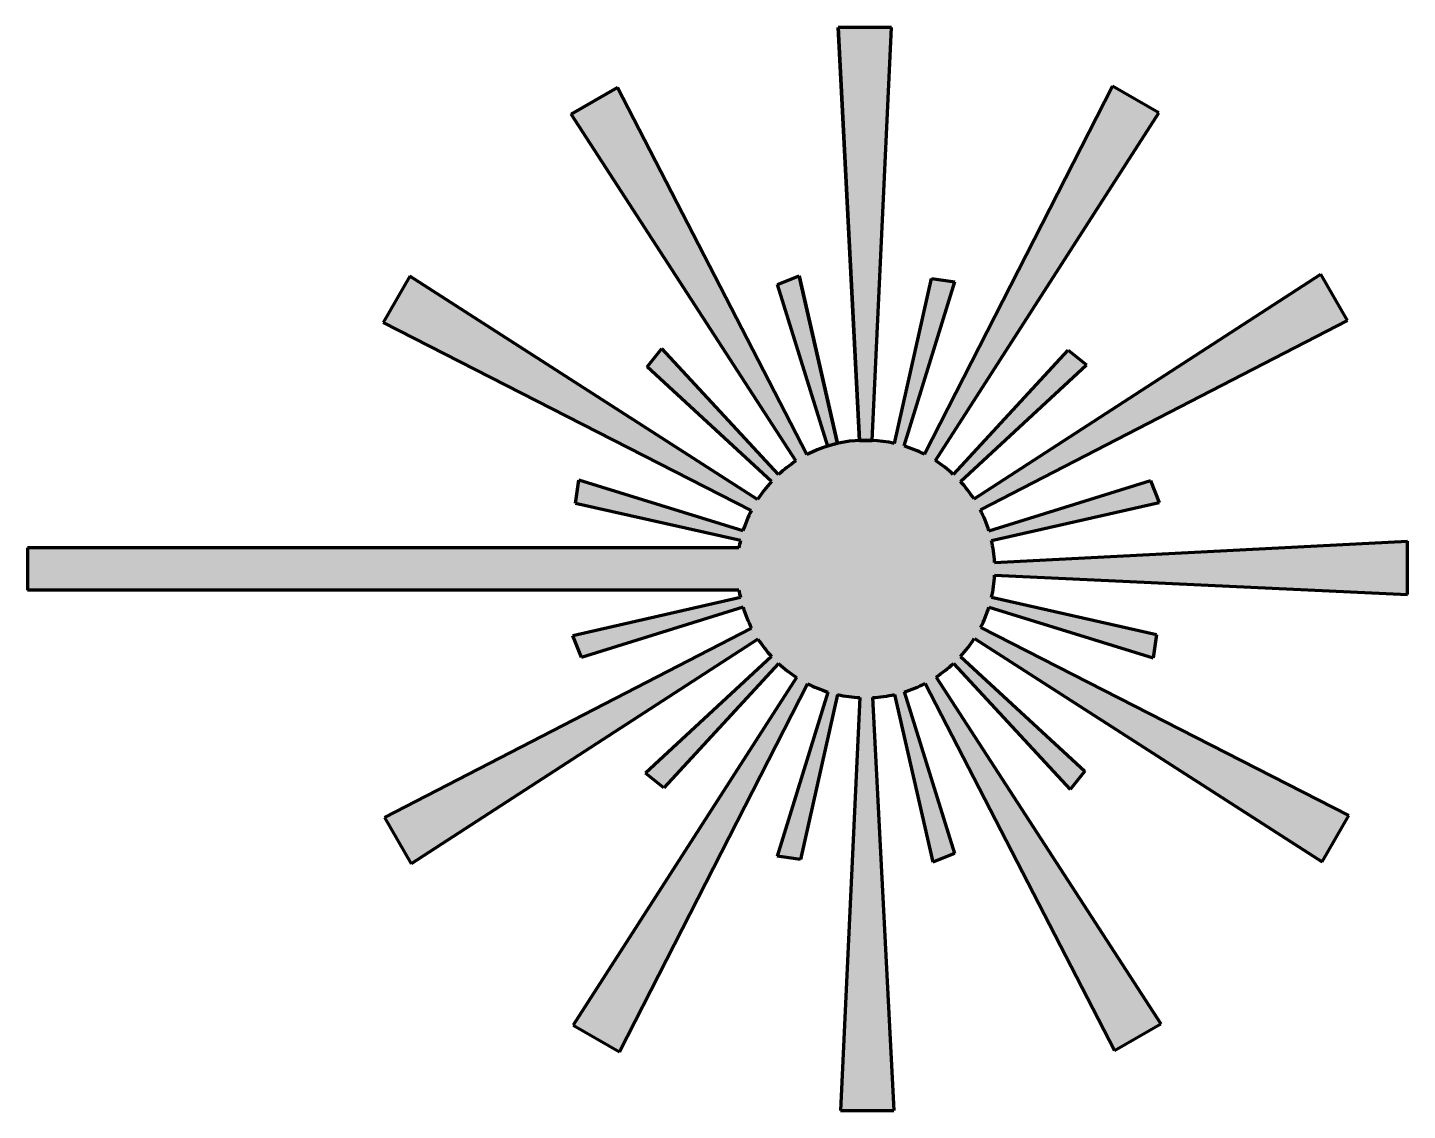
# Model space of a CAD drawing. Header units: millimetres. Extents: x 304 to 698, y 289 to 598.
import ezdxf

# ---------------------------------------------------------------- set-up
doc = ezdxf.new("R2010")
doc.units = ezdxf.units.MM
doc.layers.get('0').update_dxf_attribs({"lineweight": 211})

msp = doc.modelspace()

# ---------------------------------------------------------------- hatches: boundary and pattern name
h = msp.add_hatch(color=256)
h.dxf.hatch_style = 1
h.paths.add_polyline_path([(541.75, 480.56, -0.02469), (545.38, 480.56), (550.94, 598.46), (535.66, 598.46)])
h = msp.add_hatch(color=256)
h.dxf.hatch_style = 1
h.paths.add_polyline_path([(507.37, 437.83, 0.014959), (507.8, 435.67), (459.96, 424.79), (462.42, 418.55), (508.54, 432.91, 0.043743), (510.98, 426.96), (406.1, 372.83), (413.74, 359.6), (512.8, 423.82, 0.043046), (516.68, 418.84), (480.69, 385.49), (485.94, 381.32), (518.71, 416.81, 0.043743), (523.79, 412.88), (460.03, 313.56), (473.26, 305.92), (526.93, 411.08, 0.043046), (532.79, 408.7), (518.3, 361.83), (524.92, 360.84), (535.56, 407.96, 0.043743), (541.92, 407.1), (536.37, 289.2), (551.65, 289.2), (545.55, 407.11, 0.043046), (551.81, 407.97), (562.7, 360.13), (568.93, 362.59), (554.58, 408.72, 0.043743), (560.52, 411.15), (614.65, 306.28), (627.89, 313.92), (563.66, 412.97, 0.043046), (568.65, 416.86), (601.99, 380.87), (606.16, 386.11), (570.67, 418.88, 0.043743), (574.6, 423.96), (673.92, 360.21), (681.56, 373.44), (576.41, 427.11, 0.043046), (578.79, 432.97), (625.66, 418.47), (626.65, 425.1), (579.53, 435.74, 0.043743), (580.39, 442.1), (698.28, 436.54), (698.28, 451.82), (580.38, 445.73, 0.043046), (579.51, 451.99), (627.35, 462.87), (624.89, 469.11), (578.77, 454.76, 0.043743), (576.33, 460.7), (681.21, 514.83), (673.57, 528.07), (574.51, 463.84, 0.043046), (570.63, 468.83), (606.61, 502.17), (601.37, 506.34), (568.6, 470.85, 0.043743), (563.52, 474.78), (627.28, 574.1), (614.04, 581.74), (560.37, 476.58, 0.043046), (554.52, 478.96), (569.01, 525.84), (562.38, 526.82), (551.75, 479.7, 0.176412), (526.79, 476.51), (472.65, 581.38), (459.42, 573.74), (523.65, 474.69, 0.043046), (518.66, 470.81), (485.31, 506.79), (481.14, 501.55), (516.63, 468.78, 0.043743), (512.71, 463.7), (413.39, 527.45), (405.75, 514.22), (510.9, 460.55, 0.043046), (508.52, 454.69), (461.65, 469.19), (460.66, 462.56), (507.78, 451.93, 0.014518), (507.37, 449.83), (304.2, 449.83), (304.2, 437.83)])
h = msp.add_hatch(color=256)
h.dxf.hatch_style = 1
h.paths.add_polyline_path([(524.61, 527.53), (518.38, 525.07), (532.73, 478.94, -0.019482), (535.49, 479.69)])

# ---------------------------------------------------------------- linework, layer by layer
for p, q in [((550.94, 598.46), (535.66, 598.46)), ((541.75, 480.56), (535.66, 598.46)), ((550.94, 598.46), (535.66, 598.46)), ((535.66, 598.46), (541.75, 480.56)), ((545.38, 480.56), (550.94, 598.46)), ((545.38, 480.56), (550.94, 598.46)), ((472.65, 581.38), (459.42, 573.74)), ((459.42, 573.74), (472.65, 581.38)), ((526.79, 476.51), (472.65, 581.38)), ((472.65, 581.38), (526.79, 476.51)), ((560.37, 476.58), (614.04, 581.74)), ((627.28, 574.1), (614.04, 581.74)), ((523.65, 474.69), (459.42, 573.74)), ((523.65, 474.69), (459.42, 573.74)), ((563.52, 474.78), (627.28, 574.1)), ((574.51, 463.84), (673.57, 528.07)), ((681.21, 514.83), (673.57, 528.07)), ((413.39, 527.45), (405.75, 514.22)), ((512.71, 463.7), (413.39, 527.45)), ((518.38, 525.07), (524.61, 527.53)), ((518.38, 525.07), (524.61, 527.53)), ((532.73, 478.94), (518.38, 525.07)), ((532.73, 478.94), (518.38, 525.07)), ((535.49, 479.69), (524.61, 527.53)), ((524.61, 527.53), (535.49, 479.69)), ((551.75, 479.7), (562.38, 526.82)), ((554.52, 478.96), (569.01, 525.84)), ((562.38, 526.82), (569.01, 525.84)), ((510.9, 460.55), (405.75, 514.22)), ((576.33, 460.7), (681.21, 514.83)), ((481.14, 501.55), (485.31, 506.79)), ((518.66, 470.81), (485.31, 506.79)), ((568.6, 470.85), (601.37, 506.34)), ((601.37, 506.34), (606.61, 502.17)), ((516.63, 468.78), (481.14, 501.55)), ((570.63, 468.83), (606.61, 502.17)), ((535.49, 479.69), (532.73, 478.94)), ((541.75, 480.56), (545.38, 480.56)), ((460.66, 462.56), (461.65, 469.19)), ((508.52, 454.69), (461.65, 469.19)), ((578.77, 454.76), (624.89, 469.11)), ((624.89, 469.11), (627.35, 462.87)), ((507.78, 451.93), (460.66, 462.56)), ((579.51, 451.99), (627.35, 462.87)), ((304.2, 449.83), (304.2, 437.83)), ((507.37, 449.83), (304.2, 449.83)), ((580.38, 445.73), (698.28, 451.82)), ((698.28, 436.54), (698.28, 451.82)), ((580.39, 442.1), (698.28, 436.54)), ((507.37, 437.83), (304.2, 437.83)), ((507.8, 435.67), (459.96, 424.79)), ((579.53, 435.74), (626.65, 425.1)), ((508.54, 432.91), (462.42, 418.55)), ((578.79, 432.97), (625.66, 418.47)), ((510.98, 426.96), (406.1, 372.83)), ((576.41, 427.11), (681.56, 373.44)), ((512.8, 423.82), (413.74, 359.6)), ((462.42, 418.55), (459.96, 424.79)), ((574.6, 423.96), (673.92, 360.21)), ((626.65, 425.1), (625.66, 418.47)), ((516.68, 418.84), (480.69, 385.49)), ((570.67, 418.88), (606.16, 386.11)), ((518.71, 416.81), (485.94, 381.32)), ((568.65, 416.86), (601.99, 380.87)), ((523.79, 412.88), (460.03, 313.56)), ((526.93, 411.08), (473.26, 305.92)), ((560.52, 411.15), (614.65, 306.28)), ((563.66, 412.97), (627.89, 313.92)), ((532.79, 408.7), (518.3, 361.83)), ((535.56, 407.96), (524.92, 360.84)), ((541.92, 407.1), (536.37, 289.2)), ((545.55, 407.11), (551.65, 289.2)), ((551.81, 407.97), (562.7, 360.13)), ((554.58, 408.72), (568.93, 362.59)), ((485.94, 381.32), (480.69, 385.49)), ((606.16, 386.11), (601.99, 380.87)), ((406.1, 372.83), (413.74, 359.6)), ((673.92, 360.21), (681.56, 373.44)), ((568.93, 362.59), (562.7, 360.13)), ((524.92, 360.84), (518.3, 361.83)), ((460.03, 313.56), (473.26, 305.92)), ((614.65, 306.28), (627.89, 313.92)), ((536.37, 289.2), (551.65, 289.2))]:
    msp.add_line(p, q)
for start, end in [(77.2827, 117.3016), (62.9589, 72.8183), (122.9589, 132.8183), (47.2827, 57.3016), (137.2827, 147.3016), (32.9589, 42.8183), (152.9589, 162.8183), (17.2827, 27.3016), (167.2827, 170.6098), (2.9589, 12.8183), (347.2827, 357.3016), (189.3902, 192.8183), (197.2827, 207.3016), (332.9589, 342.8183), (212.9589, 222.8183), (317.2827, 327.3016), (227.2827, 237.3016), (302.9589, 312.8183), (242.9589, 252.8183), (287.2827, 297.3016), (257.2827, 267.3016), (272.9589, 282.8183)]:
    msp.add_arc((543.65, 443.83), 36.77, start, end)

doc.saveas('drawing.dxf')
